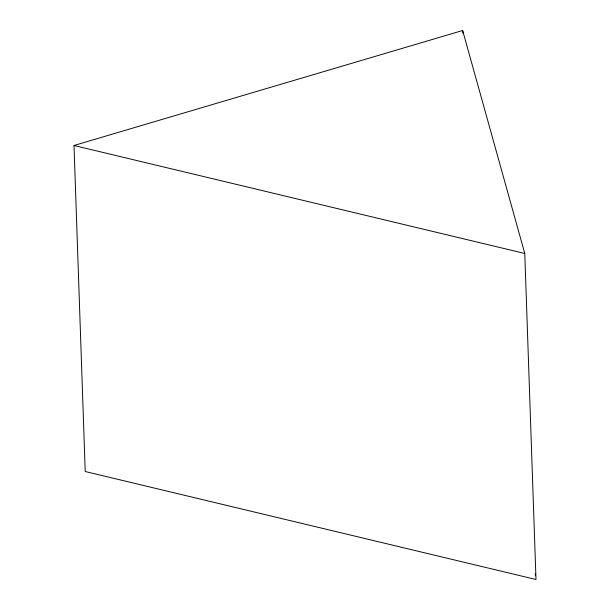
<?xml version="1.0" encoding="UTF-8"?>
<svg xmlns="http://www.w3.org/2000/svg" width="610" height="610" viewBox="0 0 610 610"><rect width="100%" height="100%" fill="white"/><g stroke="black" fill="none" stroke-linecap="round" stroke-linejoin="round"><path stroke-width="0.91" d="M74.001 145.493L462.647 30.5L524.775 253.478L535.999 579.5L85.225 471.515L74.001 145.493L524.775 253.478M462.647 30.5L463.02 33.329M535.245 573.842L535.496 575.726"/></g></svg>
